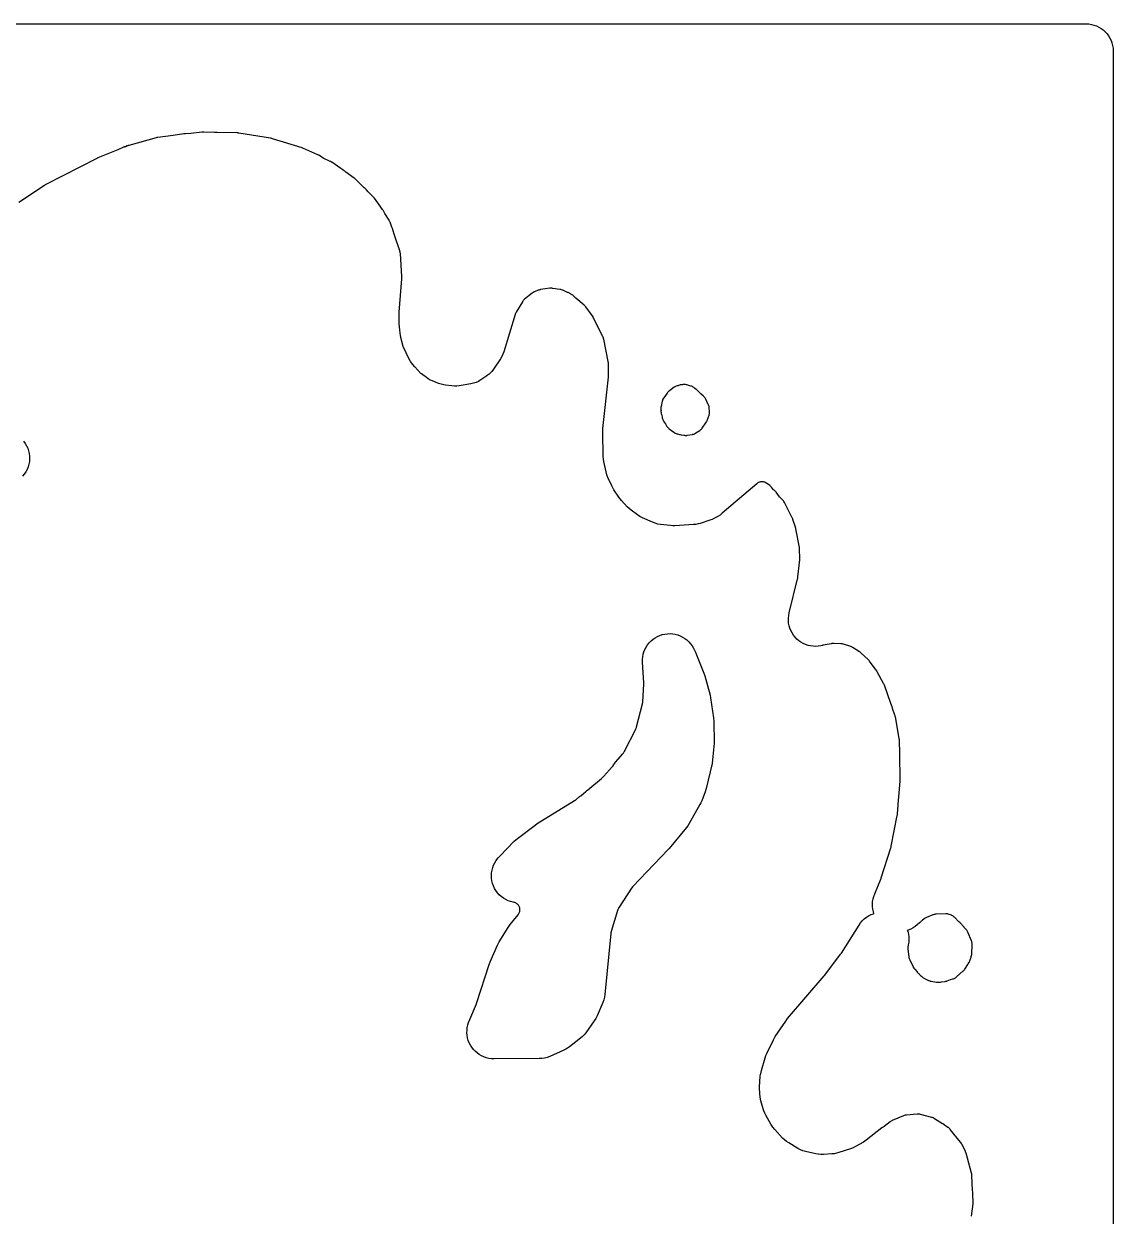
# Model space of a CAD drawing. Header units: millimetres. Extents: x 0 to 300, y 0 to 300.
# Drawn here: x 151.5 to 299.8, y 137.7 to 300.2 of the extents above; entities that cross this region are included whole.
import ezdxf

# ---------------------------------------------------------------- set-up
doc = ezdxf.new("R2010")
doc.units = ezdxf.units.MM
doc.layers.add('CUT', color=7, linetype='CONTINUOUS')

msp = doc.modelspace()

# ---------------------------------------------------------------- linework, layer by layer
at = {"layer": 'CUT'}
for points in [[(3.5, 300.1736), (296.1703, 300.175), (296.5305, 300.1573), (296.8872, 300.1044), (297.2371, 300.0167), (297.5766, 299.8952), (297.9027, 299.7411), (298.212, 299.5556), (298.5017, 299.3408), (298.7689, 299.0986), (299.0111, 298.8314), (299.2259, 298.5417), (299.4114, 298.2324), (299.5655, 297.9063), (299.687, 297.5668), (299.7747, 297.2169), (299.8276, 296.8602), (299.8453, 296.5), (299.8453, 3.5)], [(280.5723, 137.7154), (280.7712, 139.4111), (280.7768, 139.4682), (280.7813, 139.5924), (280.7799, 139.6498), (280.7336, 140.6917), (280.7373, 140.7303), (280.7425, 140.8105), (280.7392, 140.9847), (280.7308, 141.0646), (280.7102, 141.2196), (280.6199, 143.2544), (280.6142, 143.3339), (280.5873, 143.5044), (280.5683, 143.5818), (279.8216, 146.2967), (279.8013, 146.3642), (279.7465, 146.5066), (279.7164, 146.5703), (279.2209, 147.5544), (279.1853, 147.6207), (279.0971, 147.7578), (279.0514, 147.8177), (277.6519, 149.5556), (277.6033, 149.6129), (277.5079, 149.7086), (277.403, 149.7938), (277.3411, 149.8364), (276.8145, 150.1787), (276.7686, 150.2159), (276.6477, 150.2934), (276.5965, 150.3204), (275.531, 151.013), (275.4667, 151.0523), (275.3458, 151.1138), (275.2191, 151.1622), (275.1469, 151.1834), (273.602, 151.5923), (273.5238, 151.6107), (273.3809, 151.6317), (273.2365, 151.6364), (273.1563, 151.6323), (271.7223, 151.5178), (271.6469, 151.5097), (271.5129, 151.4845), (271.3824, 151.4452), (271.3118, 151.4176), (269.7697, 150.7673), (269.714, 150.7424), (269.6168, 150.6913), (269.5244, 150.632), (269.4753, 150.5958), (268.6547, 149.9642), (268.513, 149.8761), (268.4382, 149.8268), (268.4135, 149.8095), (268.3415, 149.7562), (266.192, 148.0745), (265.8249, 147.8304), (264.7539, 147.2208), (264.4268, 147.0556), (264.0848, 146.9238), (262.4649, 146.3907), (262.1606, 146.3049), (261.8501, 146.2456), (261.5357, 146.2131), (260.3871, 146.1444), (260.1783, 146.1418), (260.156, 146.143), (260.0629, 146.148), (260.0274, 146.1499), (259.733, 146.1655), (259.6862, 146.1694), (259.3408, 146.232), (257.9587, 146.551), (257.5999, 146.6533), (257.2533, 146.7914), (256.9226, 146.9639), (255.6631, 147.7045), (255.3646, 147.9001), (255.0865, 148.1237), (254.8314, 148.3733), (253.7535, 149.5355), (253.4728, 149.8772), (253.2353, 150.2501), (252.5484, 151.4867), (252.403, 151.778), (252.284, 152.0811), (252.033, 152.8146), (251.8518, 153.4302), (251.8514, 153.432), (251.8053, 153.668), (251.7043, 154.348), (251.6667, 155.3017), (251.7902, 156.7955), (251.8298, 157.0958), (251.8301, 157.0973), (251.8315, 157.1032), (251.8406, 157.1433), (251.9377, 157.5676), (252.4292, 159.2988), (252.5308, 159.6047), (252.6588, 159.9006), (253.5648, 161.766), (253.8299, 162.2243), (255.2546, 164.3231), (255.504, 164.6496), (260.5012, 170.4846), (260.533, 170.5228), (260.5436, 170.5359), (260.5742, 170.5751), (262.7289, 173.4189), (262.7723, 173.479), (262.7865, 173.4996), (262.8272, 173.5616), (265.231, 177.4024), (265.4402, 177.7024), (265.6782, 177.9801), (265.9426, 178.2328), (266.2309, 178.4579), (266.54, 178.6533), (266.8671, 178.817), (267.2088, 178.9474), (267.2727, 178.9647), (267.1934, 179.2093), (267.1172, 179.5554), (267.0746, 179.9072), (267.0661, 180.2615), (267.0918, 180.615), (267.1514, 180.9643), (267.2444, 181.3063), (267.3699, 181.6378), (267.3766, 181.6532), (268.2094, 183.6536), (268.2359, 183.7214), (268.2443, 183.7445), (268.2678, 183.8134), (269.5718, 187.9283), (269.5977, 188.0191), (269.6056, 188.05), (269.6264, 188.1421), (270.4428, 192.3146), (270.4582, 192.4067), (270.4625, 192.4379), (270.4726, 192.5306), (270.5684, 193.7114), (270.5742, 193.7508), (270.5775, 193.7769), (270.5853, 193.8543), (270.703, 195.3716), (270.8403, 197.0645), (270.845, 197.1493), (270.8459, 197.178), (270.8462, 197.2629), (270.8458, 197.2854), (270.846, 197.3284), (270.7906, 200.4885), (270.7876, 200.5638), (270.786, 200.5891), (270.7795, 200.6642), (270.7726, 200.7282), (270.7333, 202.575), (270.7311, 202.6299), (270.7194, 202.7483), (270.7108, 202.8026), (270.1887, 205.7453), (270.1775, 205.8019), (270.1458, 205.9228), (270.1278, 205.9777), (269.8039, 206.8999), (269.8013, 206.9124), (269.7883, 206.9696), (269.7525, 207.0915), (269.7326, 207.1466), (269.5596, 207.5956), (268.6863, 210.0821), (268.666, 210.1364), (268.6148, 210.2512), (268.588, 210.3027), (267.7211, 211.8868), (267.6639, 211.9834), (267.6435, 212.0154), (267.5799, 212.1079), (266.6496, 213.368), (266.6114, 213.4174), (266.5219, 213.5188), (266.4775, 213.5628), (265.5375, 214.4551), (265.4837, 214.5037), (265.3595, 214.5996), (265.299, 214.6393), (264.4344, 215.1764), (264.3613, 215.2188), (264.1957, 215.2962), (264.1163, 215.325), (263.1201, 215.6533), (263.057, 215.6725), (262.9414, 215.6991), (262.8239, 215.7148), (262.7581, 215.719), (261.8013, 215.7581), (261.7168, 215.759), (261.5344, 215.7448), (261.4511, 215.7307), (260.362, 215.5137), (260.278, 215.4947), (260.2036, 215.4758), (260.2027, 215.4793), (260.0336, 215.4357), (259.6849, 215.3808), (259.3325, 215.3596), (258.9797, 215.3723), (258.6298, 215.4188), (258.2859, 215.4986), (257.9513, 215.6111), (257.629, 215.7552), (257.3221, 215.9295), (257.0332, 216.1324), (256.7652, 216.3622), (256.5205, 216.6166), (256.3013, 216.8933), (256.1096, 217.1897), (255.9473, 217.5032), (255.8158, 217.8308), (255.7164, 218.1695), (255.6499, 218.5162), (255.6169, 218.8677), (255.6179, 219.2207), (255.6527, 219.572), (255.721, 219.9183), (256.8741, 224.5713), (256.8966, 224.6766), (256.903, 224.7123), (256.9186, 224.8189), (257.1845, 227.155), (257.1897, 227.2101), (257.1939, 227.33), (257.1927, 227.3853), (257.1428, 228.5652), (257.1333, 228.6862), (257.1286, 228.7268), (257.1102, 228.8467), (256.6297, 231.3693), (256.6077, 231.4683), (256.5992, 231.5015), (256.5712, 231.599), (256.2328, 232.6543), (256.2144, 232.7079), (256.1678, 232.8214), (256.1432, 232.8724), (255.1263, 234.8773), (255.0849, 234.9531), (254.9808, 235.1083), (254.9264, 235.1754), (254.4236, 235.7577), (253.9422, 236.3902), (253.9015, 236.4412), (253.822, 236.5278), (253.7349, 236.6068), (253.6837, 236.6473), (253.6036, 236.7076), (253.3198, 237.0362), (253.2636, 237.0976), (253.1306, 237.2194), (253.0645, 237.27), (252.6395, 237.5764), (252.5835, 237.6148), (252.478, 237.6764), (252.3897, 237.7174), (252.2978, 237.7497), (252.2033, 237.7732), (252.107, 237.7875), (252.0097, 237.7927), (251.9124, 237.7885), (251.816, 237.7751), (251.7212, 237.7526), (251.629, 237.7212), (251.5403, 237.6811), (251.4557, 237.6328), (251.3559, 237.5624), (251.3034, 237.5194), (246.616, 233.4919), (246.3103, 233.2559), (245.9815, 233.0534), (245.5376, 232.8111), (245.2292, 232.661), (244.9082, 232.5404), (243.6093, 232.1202), (243.3084, 232.0367), (243.0015, 231.9792), (242.6908, 231.9479), (240.1702, 231.8017), (239.8622, 231.7968), (239.555, 231.8177), (238.2136, 231.9655), (237.8311, 232.0282), (237.4574, 232.1308), (237.0966, 232.2722), (235.7238, 232.8956), (235.3806, 233.0737), (235.0581, 233.2869), (234.1784, 233.9375), (233.9129, 234.1537), (233.6686, 234.3937), (232.8969, 235.2261), (232.7102, 235.4439), (232.5411, 235.6756), (231.8461, 236.7104), (231.6868, 236.9703), (231.5495, 237.2425), (231.0315, 238.3857), (230.8884, 238.7527), (230.7854, 239.1329), (230.4839, 240.5406), (230.4277, 240.8793), (230.4034, 241.2217), (230.323, 244.5596), (230.3439, 245.0494), (231.1118, 252.0393), (231.1199, 252.1441), (231.1216, 252.1795), (231.1231, 252.2845), (231.0955, 253.9066), (231.093, 253.9701), (231.0784, 254.107), (231.0674, 254.1696), (230.467, 257.2004), (230.4536, 257.2611), (230.4223, 257.3687), (230.3818, 257.4731), (230.3555, 257.5295), (229.0429, 260.1944), (229.0123, 260.253), (228.9375, 260.375), (228.8991, 260.4288), (228.0092, 261.6157), (227.9615, 261.6759), (227.848, 261.7975), (227.7912, 261.8492), (226.6742, 262.8123), (226.6638, 262.8239), (226.5866, 262.8996), (226.5032, 262.9685), (226.4546, 263.0037), (226.4424, 263.0123), (226.2336, 263.1923), (226.1824, 263.2344), (226.0851, 263.3036), (225.9818, 263.3635), (225.9223, 263.3926), (225.8356, 263.4326), (225.7787, 263.4697), (225.6186, 263.5548), (225.5414, 263.5875), (225.2762, 263.6907), (224.886, 263.8707), (224.8259, 263.8968), (224.7147, 263.9361), (224.6003, 263.9651), (224.5358, 263.9768), (223.5048, 264.1391), (223.4353, 264.1483), (223.3091, 264.1555), (223.1829, 264.1504), (223.1132, 264.1423), (221.8733, 263.968), (221.8152, 263.9587), (221.7118, 263.9353), (221.6107, 263.9035), (221.5558, 263.8824), (221.0382, 263.6711), (220.9751, 263.6435), (220.8654, 263.5858), (220.7618, 263.5178), (220.7072, 263.4759), (219.678, 262.6476), (219.6295, 262.6067), (219.5472, 262.5275), (219.4875, 262.4587), (219.4206, 262.3661), (219.3869, 262.3123), (218.5372, 260.884), (218.496, 260.8098), (218.4215, 260.6419), (218.3942, 260.5615), (216.8408, 255.506), (216.7208, 255.1734), (216.5693, 254.8538), (216.3879, 254.5502), (215.4291, 253.1086), (215.2239, 252.8297), (214.9934, 252.5713), (214.8191, 252.4094), (214.7905, 252.3844), (214.5361, 252.1984), (213.5996, 251.5734), (213.4194, 251.466), (213.0858, 251.3211), (212.7386, 251.2096), (212.3819, 251.133), (210.7951, 250.8741), (210.4573, 250.835), (210.1174, 250.8272), (209.7783, 250.8508), (208.8908, 250.9542), (208.6659, 250.9904), (207.9442, 251.195), (207.1298, 251.5205), (206.8422, 251.65), (206.5667, 251.8038), (206.3055, 251.9805), (205.6366, 252.4762), (205.5553, 252.5419), (204.7143, 253.4277), (204.4021, 253.81), (204.1749, 254.12), (204.1379, 254.1834), (203.9835, 254.4724), (203.1671, 256.2197), (202.833, 257.4605), (202.7665, 257.7557), (202.7244, 258.0554), (202.6822, 258.4831), (202.6128, 259.314), (202.6003, 259.6575), (202.6128, 260.8817), (202.9758, 265.4516), (202.981, 265.5737), (202.9812, 265.6148), (202.9775, 265.7369), (202.7624, 268.9059), (202.7569, 268.9672), (202.7399, 269.0767), (202.7135, 269.1844), (202.695, 269.2431), (201.9633, 271.3994), (201.7619, 272.0989), (201.7408, 272.1656), (201.6848, 272.3063), (201.6543, 272.3693), (201.596, 272.4819), (201.3715, 273.1436), (201.351, 273.2003), (201.3075, 273.2998), (201.2557, 273.3953), (201.2237, 273.4464), (200.6325, 274.3463), (200.4474, 274.7044), (200.4209, 274.7533), (200.3574, 274.8557), (200.3254, 274.9012), (199.779, 275.6455), (199.3825, 276.249), (199.3411, 276.3086), (199.2419, 276.4305), (199.1919, 276.4832), (198.3978, 277.2775), (198.1418, 277.5569), (198.0702, 277.6303), (198.0452, 277.6544), (197.9692, 277.7233), (197.854, 277.8214), (196.6869, 278.9889), (196.6429, 279.031), (196.5422, 279.1159), (196.4932, 279.1521), (195.3184, 279.9814), (195.1411, 280.1324), (195.097, 280.1685), (194.9969, 280.2408), (194.9488, 280.2713), (194.6556, 280.4492), (193.4254, 281.3176), (193.3766, 281.3506), (193.2667, 281.4153), (193.2142, 281.4419), (192.2685, 281.8979), (191.7416, 282.2177), (191.6446, 282.2722), (191.6113, 282.2895), (191.5108, 282.3374), (189.9015, 283.0398), (189.8938, 283.0429), (189.6424, 283.1641), (189.5325, 283.2123), (189.4949, 283.2272), (189.3818, 283.2673), (185.3705, 284.5295), (185.2538, 284.5616), (185.2141, 284.571), (185.0954, 284.5946), (180.7799, 285.2872), (180.6688, 285.3012), (180.6311, 285.3047), (180.5193, 285.3112), (177.8356, 285.3765), (177.7041, 285.3859), (177.605, 285.3899), (177.5715, 285.3903), (177.4723, 285.3884), (177.4305, 285.3864), (175.9961, 285.4213), (175.8779, 285.42), (175.838, 285.4181), (175.7202, 285.4084), (174.2152, 285.23), (173.4823, 285.1944), (173.3938, 285.1877), (173.364, 285.1847), (173.276, 285.1733), (171.8434, 284.9489), (169.7488, 284.7007), (169.6947, 284.6932), (169.5787, 284.6703), (169.5258, 284.6567), (165.7895, 283.6174), (165.6971, 283.5888), (165.6661, 283.5782), (165.5755, 283.5442), (165.3066, 283.4344), (165.21, 283.4038), (165.1763, 283.3919), (165.0775, 283.3536), (164.3069, 283.026), (161.5563, 281.9023), (161.4909, 281.8739), (161.469, 281.8638), (161.4049, 281.8327), (154.4964, 278.2921), (154.4091, 278.244), (154.3801, 278.2268), (154.2957, 278.1736), (150.816, 275.8253)], [(151.4502, 243.3118), (151.6685, 243.0116), (151.8554, 242.6908), (152.0089, 242.3529), (152.1276, 242.0012), (152.2102, 241.6392), (152.2559, 241.2709), (152.2642, 240.8997), (152.2349, 240.5297), (152.1685, 240.1644), (152.0656, 239.8078), (151.9273, 239.4633), (151.7549, 239.1346), (151.5502, 238.8249), (151.3153, 238.5374)]]:
    msp.add_lwpolyline(points, dxfattribs=at)
for points in [[(238.6658, 245.9756), (238.8592, 245.6853), (239.0752, 245.3408), (239.1098, 245.2884), (239.1781, 245.1982), (239.2387, 245.1314), (239.3218, 245.0547), (239.3706, 245.0152), (239.995, 244.5329), (240.0476, 244.4942), (240.1469, 244.4311), (240.2304, 244.3882), (240.3175, 244.3532), (240.4303, 244.3195), (240.494, 244.3052), (240.7795, 244.2477), (240.8074, 244.2384), (240.8956, 244.2174), (241.0082, 244.201), (241.0133, 244.2007), (241.3776, 244.1273), (241.4419, 244.1159), (241.5588, 244.1034), (241.6526, 244.102), (241.7699, 244.111), (241.8345, 244.1204), (242.5348, 244.2395), (242.6092, 244.2542), (242.7406, 244.2913), (242.8416, 244.3318), (242.9621, 244.3958), (243.0261, 244.4366), (243.5535, 244.7934), (243.6055, 244.8302), (243.6944, 244.9028), (243.7599, 244.9667), (243.8345, 245.0539), (243.8726, 245.105), (244.3855, 245.8265), (244.4227, 245.8815), (244.4826, 245.985), (244.5327, 246.0937), (244.5561, 246.1559), (244.8049, 246.8636), (244.8269, 246.9315), (244.8572, 247.0565), (244.8712, 247.1579), (244.876, 247.2864), (244.8733, 247.3577), (244.8429, 247.8377), (244.8365, 247.9102), (244.8149, 248.0394), (244.7872, 248.1402), (244.7398, 248.2624), (244.7084, 248.328), (244.3069, 249.1139), (244.2756, 249.1718), (244.2122, 249.2719), (244.1544, 249.3467), (244.0737, 249.4334), (244.0256, 249.4783), (243.7532, 249.7214), (243.753, 249.7218), (243.7021, 249.7756), (243.3425, 250.1362), (243.2954, 250.1814), (243.2052, 250.2566), (243.1281, 250.3098), (243.0359, 250.3616), (242.8128, 250.5608), (242.7533, 250.611), (242.6392, 250.6923), (242.5417, 250.7468), (242.4127, 250.8015), (242.3387, 250.8258), (241.7865, 250.9912), (241.717, 251.0101), (241.5897, 251.0346), (241.4868, 251.0437), (241.3834, 251.0424), (241.2546, 251.0277), (241.1839, 251.0141), (241.1019, 250.9962), (241.0307, 250.9925), (240.8939, 250.974), (240.787, 250.9477), (240.6572, 250.9003), (240.6523, 250.8981), (240.5446, 250.8746), (240.4736, 250.8572), (240.3487, 250.8161), (240.253, 250.7733), (240.139, 250.7077), (240.0787, 250.6664), (239.3998, 250.176), (239.3385, 250.1292), (239.2354, 250.0362), (239.1429, 249.9326), (239.0964, 249.871), (238.632, 249.2205), (238.592, 249.1614), (238.5281, 249.0498), (238.4864, 248.9562), (238.4461, 248.8341), (238.4288, 248.7649), (238.2697, 248.0492), (238.2566, 247.9826), (238.2416, 247.8615), (238.2388, 247.7641), (238.247, 247.6423), (238.2564, 247.5751), (238.265, 247.5222), (238.2598, 247.4276), (238.2577, 247.348), (238.2658, 247.205), (238.2899, 247.0637), (238.3098, 246.9866), (238.4094, 246.6409), (238.4215, 246.5671), (238.4347, 246.4976), (238.4677, 246.3744), (238.5036, 246.2794), (238.5602, 246.1652), (238.5626, 246.1612), (238.5658, 246.1532), (238.627, 246.0372)], [(211.881, 163.4376), (211.9548, 163.7841), (212.0616, 164.122), (212.2004, 164.448), (212.2082, 164.464), (212.2171, 164.4835), (212.2426, 164.5416), (213.1305, 166.6798), (213.1553, 166.7431), (213.1632, 166.7646), (213.1854, 166.8288), (214.8636, 172.0348), (215.0009, 172.3949), (216.0065, 174.6664), (216.2295, 175.0925), (217.4266, 177.0551), (217.7058, 177.4514), (218.8014, 178.8071), (218.8438, 178.8624), (218.9128, 178.9672), (218.9594, 179.0558), (218.997, 179.1485), (219.0254, 179.2444), (219.0443, 179.3427), (219.0535, 179.4423), (219.0529, 179.5423), (219.0426, 179.6419), (219.0225, 179.7399), (218.993, 179.8355), (218.9543, 179.9277), (218.9067, 180.0157), (218.8507, 180.0987), (218.7869, 180.1758), (218.7159, 180.2462), (218.6383, 180.3094), (218.5549, 180.3647), (218.4666, 180.4116), (218.374, 180.4496), (218.2782, 180.4784), (218.1388, 180.5057), (217.7855, 180.5935), (217.4425, 180.7158), (217.1134, 180.8714), (216.8012, 181.0588), (216.5092, 181.2762), (216.24, 181.5214), (215.9965, 181.7921), (215.7809, 182.0855), (215.5955, 182.3988), (215.4419, 182.729), (215.3218, 183.0727), (215.2363, 183.4266), (215.1862, 183.7872), (215.172, 184.151), (215.1939, 184.5144), (215.2517, 184.8739), (215.3447, 185.2259), (215.4721, 185.567), (215.6327, 185.8938), (215.8248, 186.2031), (215.9001, 186.3119), (216.0864, 186.5584), (216.2928, 186.7883), (218.2867, 188.8301), (218.492, 189.0247), (218.7118, 189.2031), (221.1425, 191.0251), (221.4144, 191.2104), (226.4854, 194.3451), (226.5821, 194.4097), (226.6139, 194.4326), (226.7059, 194.5037), (227.1815, 194.8992), (227.2088, 194.9177), (227.2402, 194.9407), (227.3311, 195.0119), (228.0309, 195.6014), (228.0818, 195.6372), (228.1558, 195.6926), (228.1802, 195.7119), (228.251, 195.7713), (228.5615, 196.0466), (230.1624, 197.3777), (230.2082, 197.4175), (230.3018, 197.5098), (230.3244, 197.5352), (230.3671, 197.5735), (230.3932, 197.5986), (230.4682, 197.6753), (231.6244, 198.9372), (231.6606, 198.9783), (231.7337, 199.0716), (231.765, 199.1166), (232.0841, 199.5953), (233.0439, 200.7195), (233.095, 200.7829), (233.1935, 200.9293), (233.233, 201.0005), (234.818, 204.0624), (234.8535, 204.1361), (234.9163, 204.3017), (234.9387, 204.3804), (235.734, 207.525), (235.7493, 207.5919), (235.7717, 207.7389), (235.7771, 207.8074), (235.9081, 210.1954), (235.9106, 210.2879), (235.9106, 210.3191), (235.9079, 210.4116), (235.749, 213.2191), (235.7462, 213.5756), (235.7779, 213.9307), (235.8438, 214.281), (235.9434, 214.6233), (236.0757, 214.9544), (236.2394, 215.271), (236.4331, 215.5704), (236.6548, 215.8495), (236.9026, 216.1058), (237.174, 216.337), (237.4665, 216.5407), (237.7774, 216.7152), (238.1038, 216.8587), (238.4425, 216.9699), (238.7904, 217.0477), (239.1442, 217.0915), (239.5005, 217.1008), (239.8562, 217.0756), (240.2076, 217.016), (240.5517, 216.9226), (240.8851, 216.7963), (241.2046, 216.6383), (241.5074, 216.4501), (241.7905, 216.2335), (242.0513, 215.9904), (242.2873, 215.7232), (242.4963, 215.4344), (242.6764, 215.1267), (242.9538, 214.5948), (243.119, 214.2313), (244.1022, 211.7129), (244.222, 211.3518), (244.9444, 208.7275), (245.0269, 208.3395), (245.4197, 205.6226), (245.4571, 205.1576), (245.5062, 202.1977), (245.291, 199.9202), (245.2097, 199.4243), (244.408, 196.0163), (244.2701, 195.5632), (243.8062, 194.3306), (243.6965, 194.07), (243.5671, 193.8187), (242.0955, 191.2117), (241.9212, 190.9329), (241.7227, 190.6707), (239.3697, 187.8366), (239.1933, 187.6391), (234.405, 182.6511), (234.3594, 182.6014), (234.2686, 182.4868), (234.2306, 182.4311), (232.5448, 179.8319), (232.5102, 179.7758), (232.4551, 179.6707), (232.4099, 179.5609), (232.3892, 179.4984), (231.4816, 176.5398), (231.4624, 176.4711), (231.4321, 176.3196), (231.4234, 176.2488), (230.6151, 167.9547), (230.5596, 167.5836), (230.4666, 167.22), (230.337, 166.8678), (229.5548, 165.0363), (229.3801, 164.6815), (229.1683, 164.3475), (228.0185, 162.7335), (227.7991, 162.4551), (227.554, 162.199), (227.2853, 161.9678), (225.7955, 160.806), (225.5498, 160.6302), (225.2906, 160.4752), (225.0195, 160.3419), (223.1318, 159.5087), (222.7785, 159.3741), (222.4132, 159.2764), (222.0398, 159.2168), (221.6623, 159.1959), (215.5226, 159.1718), (215.1687, 159.1875), (214.8178, 159.2372), (214.4734, 159.3204), (214.1386, 159.4365), (213.8166, 159.5842), (213.5102, 159.7623), (213.2225, 159.9691), (212.956, 160.2026), (212.7132, 160.4607), (212.4964, 160.7409), (212.3076, 161.0408), (212.1485, 161.3574), (212.0207, 161.6879), (211.9253, 162.0291), (211.8632, 162.378), (211.835, 162.7312), (211.841, 163.0855)], [(272.6246, 171.6373), (272.6919, 171.525), (272.7704, 171.4201), (272.8183, 171.3653), (273.1441, 171.0116), (273.1576, 170.9919), (273.2268, 170.9036), (273.3035, 170.8217), (273.3489, 170.7791), (273.4028, 170.7308), (273.4747, 170.6528), (273.5264, 170.5996), (273.6267, 170.5112), (273.7282, 170.4391), (273.8539, 170.3265), (273.9009, 170.2861), (273.9902, 170.2191), (274.085, 170.1601), (274.1397, 170.1308), (274.6804, 169.8564), (274.7453, 169.8255), (274.8661, 169.7789), (274.9909, 169.7447), (275.0615, 169.7309), (275.7655, 169.6126), (275.834, 169.6028), (275.9584, 169.5942), (276.083, 169.5977), (276.1519, 169.6047), (276.236, 169.6153), (276.3215, 169.6197), (276.4583, 169.6418), (276.4707, 169.6448), (276.8988, 169.6988), (276.9617, 169.7081), (277.0738, 169.7326), (277.1832, 169.7669), (277.2425, 169.79), (277.7069, 169.9829), (278.0206, 170.0692), (278.0828, 170.0878), (278.1923, 170.129), (278.2762, 170.1696), (278.3561, 170.2177), (278.4503, 170.2869), (278.4999, 170.3288), (279.4172, 171.1405), (279.4611, 171.1809), (279.5353, 171.2586), (279.6028, 171.3423), (279.6373, 171.391), (280.0674, 172.0267), (280.1088, 172.0915), (280.1867, 172.2388), (280.2171, 172.3095), (280.5009, 173.0226), (280.5282, 173.0972), (280.5659, 173.235), (280.588, 173.3762), (280.5938, 173.4553), (280.6488, 174.7062), (280.6501, 174.7844), (280.6408, 174.9249), (280.6212, 175.0354), (280.5815, 175.1705), (280.5533, 175.2435), (280.0506, 176.4467), (280.024, 176.5065), (279.9689, 176.6105), (279.9175, 176.689), (279.8443, 176.7812), (279.8002, 176.8295), (279.5583, 177.0824), (279.5561, 177.0861), (279.5048, 177.159), (279.4328, 177.2444), (279.3898, 177.2891), (279.3256, 177.353), (279.3029, 177.3831), (279.2241, 177.4698), (279.1771, 177.5148), (279.0006, 177.6765), (278.7803, 177.8957), (278.27, 178.4293), (278.2143, 178.4844), (278.1062, 178.575), (278.0126, 178.6373), (277.8873, 178.7021), (277.8149, 178.7323), (277.5579, 178.8311), (277.4901, 178.8552), (277.3652, 178.8892), (277.2633, 178.9062), (277.1341, 178.9145), (277.0622, 178.9136), (275.72, 178.8636), (275.6577, 178.8599), (275.5461, 178.8459), (275.4584, 178.827), (275.351, 178.7937), (275.2926, 178.7713), (274.4174, 178.4134), (274.3453, 178.3816), (274.2208, 178.3138), (274.1046, 178.2326), (274.0439, 178.1823), (273.8997, 178.0557), (273.8908, 178.0509), (273.7932, 177.9896), (273.72, 177.9339), (273.635, 177.8561), (273.5907, 177.8098), (273.4741, 177.6822), (273.1641, 177.4101), (272.8868, 177.1895), (272.5895, 176.9966), (272.275, 176.8332), (271.9462, 176.7008), (271.8121, 176.6614), (271.8652, 176.5123), (271.9531, 176.1573), (272.0052, 175.7953), (272.0211, 175.4299), (272.0007, 175.0647), (271.944, 174.7034), (271.9139, 174.559), (271.9001, 174.4821), (271.8867, 174.342), (271.8887, 174.2014), (271.8963, 174.1235), (272.0294, 173.0575), (272.0405, 172.984), (272.0709, 172.8536), (272.1146, 172.7271), (272.1444, 172.659), (272.592, 171.7024)]]:
    msp.add_lwpolyline(points, close=True, dxfattribs=at)

doc.saveas('drawing.dxf')
